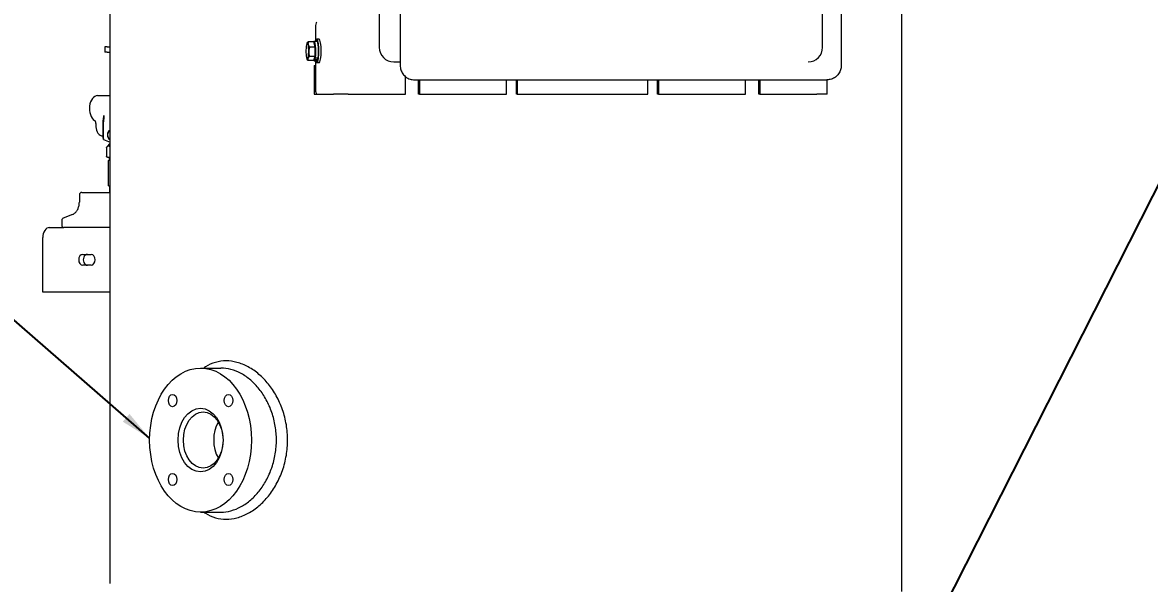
# Model space of a CAD drawing. Header units: inches. Extents: x 14 to 368, y 5 to 236.
# Drawn here: x 58.19 to 97.33, y 59.6 to 79.06 of the extents above; entities that cross this region are included whole.
import ezdxf

# ---------------------------------------------------------------- set-up
doc = ezdxf.new("R2010")
doc.units = ezdxf.units.IN
doc.header["$LTSCALE"] = 11
doc.header["$MEASUREMENT"] = 0
for name, color, linetype, lineweight in [('Dimension (ANSI)', 7, 'Continuous', 25), ('Symbol (ANSI)', 7, 'Continuous', 25), ('Visible (ANSI)', 7, 'Continuous', 50)]:
    doc.layers.add(name, color=color, linetype=linetype, lineweight=lineweight)
doc.styles.add('MEMCOR Medium', font='arial.ttf')
doc.styles.add('Standard D-E', font='arial.ttf')
doc.dimstyles.new('Default (ANSI)', dxfattribs={"dimscale": 11, "dimtxt": 0.15, "dimasz": 0.098425, "dimexe": 0.125, "dimexo": 0.0625, "dimgap": 0.031496, "dimtad": 0, "dimtih": 1, "dimtoh": 1, "dimdec": 4, "dimrnd": 1e-08, "dimzin": 3, "dimdsep": 46, "dimlunit": 5, "dimtxsty": 'MEMCOR Medium', "dimcen": 0.09, "dimdle": 0.393701, "dimclrd": 256, "dimclre": 256, "dimclrt": 256, "dimadec": 0, "dimazin": 1, "dimtfac": 0.8, "dimtofl": 0, "dimtmove": 0, "dimatfit": 3, "dimfxl": 1, "dimfrac": 1, "dimtolj": 1, "dimtzin": 4, "dimlwd": -1, "dimlwe": -1, "dimarcsym": 0})
doc.dimstyles.new('in [mm] D-E NeptuneBenson$7', dxfattribs={"dimscale": 11, "dimtxt": 0.15, "dimasz": 0.098425, "dimexe": 0.125, "dimexo": 0.063, "dimgap": 0.031496, "dimtad": 0, "dimtih": 1, "dimtoh": 1, "dimdec": 4, "dimrnd": 1e-08, "dimzin": 3, "dimdsep": 46, "dimlunit": 5, "dimtxsty": 'Standard D-E', "dimcen": 0.09, "dimdle": 0.393701, "dimclrd": 256, "dimclre": 256, "dimclrt": 256, "dimadec": 1, "dimazin": 1, "dimtfac": 1, "dimtofl": 0, "dimtmove": 0, "dimatfit": 3, "dimfxl": 1, "dimfrac": 1, "dimtolj": 1, "dimtzin": 4, "dimlwd": -1, "dimlwe": -1, "dimarcsym": 0})

# ---------------------------------------------------------------- blocks, each defined once
blk = doc.blocks.new('*D20')
at = {"layer": 'Defpoints', "color": 0, "transparency": 16777216}
for p in [(34.537, 114.071), (58.917, 114.071), (57.507, 37.946)]:
    blk.add_point(p, dxfattribs=at)
at = {"layer": 'Dimension (ANSI)', "transparency": 16777216}
for p, q in [((58.229, 114.071), (33.162, 114.071)), ((34.537, 112.988), (34.537, 97.564)), ((34.537, 39.028), (34.537, 91.362)), ((56.819, 37.946), (33.162, 37.946))]:
    blk.add_line(p, q, dxfattribs=at)
for points in [[(34.357, 112.988), (34.717, 112.988), (34.537, 114.071)], [(34.357, 39.028), (34.717, 39.028), (34.537, 37.946)]]:
    blk.add_solid(points, dxfattribs=at)
at = {"layer": 'Dimension (ANSI)', "transparency": 16777216, "char_height": 1.65, "attachment_point": 5, "style": 'MEMCOR Medium'}
for s, insert in [('\\A1; 76{\\H0.8x;\\S1#8;} in', (34.537, 96.16)), ('\\A1;[1933.6 mm]', (34.537, 93.059))]:
    blk.add_mtext(s, dxfattribs=dict(at, insert=insert))

msp = doc.modelspace()

# ---------------------------------------------------------------- linework, layer by layer
at = {"layer": 'Visible (ANSI)', "linetype": 'Continuous', "lineweight": 18}
for p, q in [((61.231152, 59.59551), (61.231152, 101.32051)), ((71.308477, 94.32051), (71.308477, 77.57051)), ((86.624006, 94.32051), (86.624006, 77.57051)), ((70.581546, 93.69551), (70.581546, 78.19551)), ((85.976022, 78.19551), (85.976022, 93.69551)), ((88.731663, 59.311206), (88.731663, 82.573498)), ((68.363253, 78.82051), (68.363253, 78.41051)), ((68.067918, 78.338085), (68.068892, 78.339884)), ((68.302998, 78.393438), (68.113026, 78.393438)), ((68.302998, 78.393438), (68.325907, 78.299018)), ((68.31317, 78.35151), (68.322132, 78.35151)), ((68.322132, 78.41051), (68.414704, 78.41051)), ((68.325907, 78.299018), (68.348816, 78.204598)), ((68.493489, 78.47651), (68.414704, 78.47651)), ((61.135952, 78.22041), (61.046649, 78.22041)), ((61.046649, 78.22041), (61.046649, 78.03291)), ((61.135952, 78.03291), (61.046649, 78.03291)), ((61.135952, 78.22041), (61.231152, 78.22041)), ((61.135952, 78.03291), (61.231152, 78.03291)), ((68.343327, 77.88167), (68.153355, 77.88167)), ((68.348816, 78.204598), (68.158844, 78.204598)), ((68.343327, 77.88167), (68.317673, 77.814627)), ((68.346071, 78.043134), (68.343327, 77.88167)), ((68.348816, 78.204598), (68.346071, 78.043134)), ((68.365436, 77.8394), (68.35888, 77.885639)), ((68.067918, 77.802936), (68.075208, 77.78947)), ((68.292019, 77.747583), (68.102048, 77.747583)), ((68.317673, 77.814627), (68.292019, 77.747583)), ((68.308062, 77.78951), (68.322132, 77.78951)), ((68.322132, 77.73051), (68.414704, 77.73051)), ((68.322721, 77.57051), (68.363253, 77.57051)), ((68.322721, 77.57051), (68.322721, 76.57051)), ((68.346236, 77.826189), (68.352792, 77.779949)), ((68.352792, 77.779949), (68.445364, 77.779949)), ((68.363253, 77.73051), (68.363253, 76.82051)), ((68.365436, 77.8394), (68.458008, 77.8394)), ((68.493489, 77.66451), (68.414704, 77.66451)), ((68.445364, 77.779949), (68.436935, 77.8394)), ((71.081546, 77.69551), (71.308477, 77.69551)), ((71.486983, 76.57051), (71.486983, 77.186425)), ((71.804679, 77.07051), (71.848091, 77.07051)), ((71.848091, 77.07051), (86.127804, 77.07051)), ((71.946828, 76.57051), (71.946828, 77.07051)), ((71.979387, 77.07051), (71.979387, 76.57051)), ((75.005209, 76.57051), (75.005209, 77.07051)), ((75.341953, 76.57051), (75.341953, 77.07051)), ((75.374512, 77.07051), (75.374512, 76.57051)), ((79.909551, 76.57051), (79.909551, 77.07051)), ((80.246295, 76.57051), (80.246295, 77.07051)), ((80.278854, 77.07051), (80.278854, 76.57051)), ((83.304676, 76.57051), (83.304676, 77.07051)), ((83.764521, 76.57051), (83.764521, 77.07051)), ((83.79708, 77.07051), (83.79708, 76.57051)), ((86.141377, 76.57051), (86.141377, 77.070697)), ((60.801405, 76.522213), (61.231152, 76.522213)), ((68.322721, 76.57051), (68.406665, 76.57051)), ((68.406665, 76.57051), (68.997391, 76.57051)), ((69.504215, 76.57051), (68.997391, 76.57051)), ((69.504215, 76.57051), (71.486983, 76.57051)), ((71.979387, 76.57051), (71.946828, 76.57051)), ((71.979387, 76.57051), (75.005209, 76.57051)), ((75.374512, 76.57051), (75.341953, 76.57051)), ((75.374512, 76.57051), (79.909551, 76.57051)), ((80.278854, 76.57051), (80.246295, 76.57051)), ((80.278854, 76.57051), (83.304676, 76.57051)), ((83.79708, 76.57051), (83.764521, 76.57051)), ((83.79708, 76.57051), (85.779848, 76.57051)), ((86.141377, 76.57051), (85.779848, 76.57051)), ((60.742097, 75.554063), (60.742097, 75.440161)), ((60.983056, 75.554063), (60.983056, 75.125611)), ((61.009808, 75.000275), (61.009808, 75.610519)), ((60.983056, 75.125611), (60.998435, 75.125611)), ((60.998435, 75.045169), (60.998435, 75.125611)), ((61.209733, 74.844613), (61.133757, 74.754067)), ((61.231152, 74.844613), (61.209733, 74.844613)), ((61.106975, 74.714478), (61.106975, 74.405565)), ((61.157308, 74.372788), (61.133757, 74.386385)), ((61.179439, 74.372788), (61.157308, 74.372788)), ((61.231152, 74.372788), (61.179439, 74.372788)), ((61.209733, 74.288908), (61.209733, 74.372788)), ((61.16659, 74.260813), (61.16659, 73.404807)), ((61.209733, 74.288908), (61.189546, 74.277253)), ((61.228703, 74.288908), (61.209733, 74.288908)), ((61.231152, 74.288908), (61.228703, 74.288908)), ((61.209733, 73.376713), (61.189546, 73.388368)), ((61.209733, 73.376713), (61.228703, 73.376713)), ((61.209733, 73.376713), (61.209733, 73.167013)), ((61.228703, 73.376713), (61.231152, 73.376713)), ((60.165791, 73.083133), (60.165791, 72.8311)), ((60.249671, 73.167013), (61.231152, 73.167013)), ((59.554131, 72.187072), (59.554131, 72.02939)), ((59.926957, 72.395267), (59.603727, 72.267094)), ((59.122339, 71.94551), (59.62948, 71.94551)), ((61.231152, 71.94551), (59.62948, 71.94551)), ((58.897363, 69.700377), (58.897363, 71.59551)), ((60.285819, 71.012877), (60.573085, 71.012877)), ((60.573085, 70.637877), (60.285819, 70.637877)), ((61.231152, 69.700377), (58.897363, 69.700377)), ((64.374806, 67.07051), (65.082985, 67.07051)), ((64.374806, 62.07051), (65.082985, 62.07051))]:
    msp.add_line(p, q, dxfattribs=at)
for centre, radius, start, end in [((71.081546, 78.19551), 0.5, 180, 270), ((85.476022, 78.19551), 0.5, 270, 0), ((60.249671, 73.083133), 0.08388, 90, 180)]:
    msp.add_arc(centre, radius, start, end, dxfattribs=at)
for centre, major_axis, ratio, start_param, end_param in [((68.406665, 78.82051), (0, 0.25), 0.173648178, 0, 1.570796327), ((68.08282, 78.07051), (0, -0.281), 0.173648178, 3.567612355, 4.614809907), ((68.08282, 78.07051), (0, 0.281), 0.173648178, 5.662007458, 6.709205009), ((68.08282, 78.07051), (0, 0.281), 0.173648178, 4.614809907, 5.662007458), ((68.322132, 78.07051), (0, 0.34), 0.173648178, 3.964984994, 6.609479355), ((68.322132, 78.07051), (0, 0.281), 0.173648178, 3.141592654, 6.283185307), ((68.414704, 78.07051), (0, 0.406), 0.173648178, 2.563375612, 6.861402349), ((68.414704, 78.07051), (0, 0.34), 0.173648178, 3.964984994, 6.283185307), ((68.493489, 78.07051), (0, 0.406), 0.173648178, 3.141592654, 6.283185307), ((68.08282, 78.07051), (0, -0.281), 0.173648178, 4.614809907, 5.662007458), ((68.08282, 78.07051), (0, 0.281), 0.173648178, 3.567612355, 4.614809907), ((68.08282, 78.07051), (0, -0.281), 0.173648178, 5.662007458, 6.709205009), ((68.322132, 78.07051), (0, -0.34), 0.173648178, 5.851421875, 6.829218888), ((68.414704, 78.07051), (0, -0.34), 0.173648178, 0, 0.54603358), ((68.406665, 76.82051), (0, -0.25), 0.173648178, 4.71238898, 6.283185307), ((60.801405, 76.0766), (0, 0.445612), 0.64278761, 0, 2.759956426), ((60.666613, 75.554063), (0, 0.117432), 0.64278761, 4.71238898, 5.90154908), ((60.99753, 75.554063), (0, 0.117432), 0.123256833, 0.381636227, 1.570796327), ((60.971683, 76.0766), (0, -0.445612), 0.123256833, 0.381636227, 1.001766736), ((61.061501, 75.610519), (0, -0.4194), 0.123256833, 4.143359389, 4.71238898), ((60.983056, 75.440161), (0, -0.31455), 0.766044443, 4.71238898, 6.283185307), ((61.281657, 75.15755), (0, -0.183488), 0.766044443, 3.509118237, 5.915659723), ((61.254698, 75.15755), (0, 0.141548), 0.766044443, 0.218890457, 2.922702197), ((61.060597, 75.964411), (0, 1.0485), 0.123256833, 2.639797645, 2.737700778), ((61.325464, 75.964411), (0, -1.0485), 0.766044443, 5.879293474, 6.165493533), ((59.122339, 71.59551), (0, 0.35), 0.64278761, 0, 1.570796327), ((60.285819, 70.825377), (0, -0.1875), 0.766044443, 3.141592654, 6.283185307), ((60.446516, 70.825377), (0, 0.1875), 0.766044443, 0, 3.141592654), ((60.573085, 70.825377), (0, 0.1875), 0.766044443, 3.141592654, 6.283185307), ((65.520319, 64.57051), (0, -0.975), 0.707106781, 4.011241666, 5.413536294)]:
    msp.add_ellipse(centre, major_axis=major_axis, ratio=ratio, start_param=start_param, end_param=end_param, dxfattribs=at)
for centre, major_axis in [((64.374806, 64.57051), (0, 2.5)), ((63.406056, 65.94053), (0, 0.210937)), ((65.343556, 65.94053), (0, -0.210937)), ((64.374806, 64.57051), (0, -1.105)), ((64.46673, 64.57051), (0, 0.975)), ((63.406056, 63.200491), (0, 0.210937)), ((65.343556, 63.200491), (0, -0.210937))]:
    msp.add_ellipse(centre, major_axis=major_axis, ratio=0.707106781, dxfattribs=at)
for points, weights in [([(68.068892, 78.339884), (68.082397, 78.364828), (68.113026, 78.393438)], [1.01258507587, 1.02999152095, 1]), ([(68.113026, 78.393438), (68.100586, 78.342838), (68.111219, 78.299018)], [1, 1.0379548493, 1]), ([(68.111219, 78.299018), (68.121851, 78.255197), (68.158844, 78.204598)], [1, 1.0379548493, 1]), ([(68.153355, 77.88167), (68.114891, 77.845742), (68.102985, 77.814627)], [1, 1.0379548493, 1]), ([(68.131383, 78.043134), (68.130109, 77.968198), (68.153355, 77.88167)], [1, 1.0379548493, 1]), ([(68.158844, 78.204598), (68.132657, 78.11807), (68.131383, 78.043134)], [1, 1.0379548493, 1]), ([(68.102048, 77.747583), (68.086011, 77.769518), (68.075208, 77.78947)], [1, 1.01610713639, 1.01854330069]), ([(68.102985, 77.814627), (68.091079, 77.783512), (68.102048, 77.747583)], [1, 1.0379548493, 1]), ([(61.106975, 74.714478), (61.171095, 74.826189), (61.231152, 74.746469)], [1.3976395859, 1.58560729126, 1.44675437085]), ([(61.179439, 74.372788), (61.145808, 74.372788), (61.106975, 74.405565)], [2.18222620054, 2.18222620054, 2.02554940852]), ([(61.231152, 74.390066), (61.204283, 74.372788), (61.179439, 74.372788)], [2.09672972184, 2.18222620054, 2.18222620054]), ([(61.16659, 74.260813), (61.199876, 74.288908), (61.228703, 74.288908)], [3.34375465086, 3.60239497321, 3.60239497321]), ([(61.228703, 74.288908), (61.229928, 74.288908), (61.231152, 74.288861)], [3.60239497321, 3.60239497321, 3.60192817382]), ([(61.228703, 73.376713), (61.199876, 73.376713), (61.16659, 73.404807)], [3.60239497321, 3.60239497321, 3.34375465086]), ([(61.231152, 73.37676), (61.229928, 73.376713), (61.228703, 73.376713)], [3.60192817382, 3.60239497321, 3.60239497321])]:
    msp.add_rational_spline(points, weights, degree=2, dxfattribs=at)
for points, knots in [([(71.308477, 77.57051), (71.308477, 77.518548), (71.316573, 77.466591), (71.348267, 77.36754), (71.371867, 77.320459), (71.432496, 77.235722), (71.469524, 77.198082), (71.55357, 77.136077), (71.600578, 77.111729), (71.69996, 77.07894), (71.752313, 77.07051), (71.804679, 77.07051)], [3.141592654, 3.141592654, 3.141592654, 3.141592654, 3.455751919, 3.455751919, 3.769911184, 3.769911184, 4.08407045, 4.08407045, 4.398229715, 4.398229715, 4.71238898, 4.71238898, 4.71238898, 4.71238898]), ([(86.624006, 77.57051), (86.624006, 77.518548), (86.61591, 77.466591), (86.584216, 77.36754), (86.560616, 77.320459), (86.499986, 77.235722), (86.462959, 77.198082), (86.378913, 77.136077), (86.331905, 77.111729), (86.232523, 77.07894), (86.18017, 77.07051), (86.127804, 77.07051)], [6.283185307, 6.283185307, 6.283185307, 6.283185307, 6.597344573, 6.597344573, 6.911503838, 6.911503838, 7.225663103, 7.225663103, 7.539822369, 7.539822369, 7.853981634, 7.853981634, 7.853981634, 7.853981634]), ([(59.926957, 72.395267), (59.952264, 72.405302), (59.977206, 72.419815), (60.024666, 72.457807), (60.047157, 72.481296), (60.087562, 72.53618), (60.10546, 72.567565), (60.134865, 72.636131), (60.146365, 72.673299), (60.161829, 72.750684), (60.165791, 72.790889), (60.165791, 72.8311)], [3.436501174, 3.436501174, 3.436501174, 3.436501174, 3.691678735, 3.691678735, 3.946856297, 3.946856297, 4.202033858, 4.202033858, 4.457211419, 4.457211419, 4.71238898, 4.71238898, 4.71238898, 4.71238898]), ([(59.603727, 72.267094), (59.596614, 72.264273), (59.590425, 72.260478), (59.578946, 72.251298), (59.574073, 72.245769), (59.566275, 72.234627), (59.563349, 72.228987), (59.558809, 72.217806), (59.557199, 72.212255), (59.554968, 72.201209), (59.554352, 72.195713), (59.554147, 72.189171), (59.554131, 72.188121), (59.554131, 72.187072)], [0.239216325, 0.239216325, 0.239216325, 0.239216325, 0.457102131, 0.457102131, 0.720951283, 0.720951283, 0.987267284, 0.987267284, 1.253583284, 1.253583284, 1.519899284, 1.519899284, 1.570796327, 1.570796327, 1.570796327, 1.570796327]), ([(59.554131, 72.02939), (59.554131, 72.022851), (59.554778, 72.016311), (59.557521, 72.003178), (59.55961, 71.996578), (59.565787, 71.983352), (59.569875, 71.976695), (59.58112, 71.963985), (59.588337, 71.95789), (59.604385, 71.949706), (59.612432, 71.947084), (59.623743, 71.945688), (59.626611, 71.94551), (59.62948, 71.94551)], [6.283185307, 6.283185307, 6.283185307, 6.283185307, 6.597344573, 6.597344573, 6.911503838, 6.911503838, 7.225663103, 7.225663103, 7.537236907, 7.537236907, 7.774795438, 7.774795438, 7.853981634, 7.853981634, 7.853981634, 7.853981634]), ([(64.485311, 62.070524), (64.504166, 62.05724), (64.523244, 62.044461), (64.652986, 61.962019), (64.77053, 61.908866), (65.012115, 61.839092), (65.136164, 61.822488), (65.380853, 61.822488), (65.509642, 61.839092), (65.770592, 61.908866), (65.902751, 61.962019), (66.160408, 62.102388), (66.286103, 62.189716), (66.52178, 62.391334), (66.631735, 62.505639), (66.828461, 62.749098), (66.922034, 62.886647), (67.088568, 63.186301), (67.161516, 63.348402), (67.279411, 63.686786), (67.324435, 63.863347), (67.383641, 64.218692), (67.397804, 64.397479), (67.397804, 64.743541), (67.383641, 64.922328), (67.324435, 65.277673), (67.279411, 65.454235), (67.161516, 65.792618), (67.088568, 65.954719), (66.922034, 66.254374), (66.828461, 66.391923), (66.631735, 66.635382), (66.52178, 66.749686), (66.286103, 66.951305), (66.160408, 67.038632), (65.902751, 67.179001), (65.770592, 67.232155), (65.509642, 67.301929), (65.380853, 67.318533), (65.136164, 67.318533), (65.012115, 67.301929), (64.77053, 67.232155), (64.652986, 67.179001), (64.523244, 67.09656), (64.504166, 67.08378), (64.485311, 67.070497)], [7.680576481, 7.680576481, 7.680576481, 7.680576481, 7.910824553, 7.910824553, 9.229246206, 9.229246206, 10.547667858, 10.547667858, 11.866089511, 11.866089511, 13.184511163, 13.184511163, 14.502932816, 14.502932816, 15.821354468, 15.821354468, 17.13984978, 17.13984978, 18.458345092, 18.458345092, 19.776840404, 19.776840404, 21.095335716, 21.095335716, 22.413831028, 22.413831028, 23.73232634, 23.73232634, 25.050821652, 25.050821652, 26.369316964, 26.369316964, 27.687738617, 27.687738617, 29.006160269, 29.006160269, 30.324581922, 30.324581922, 31.643003574, 31.643003574, 32.961425227, 32.961425227, 34.279846879, 34.279846879, 34.510094951, 34.510094951, 34.510094951, 34.510094951]), ([(65.082985, 62.07051), (65.194223, 62.07051), (65.311108, 62.085598), (65.547507, 62.149032), (65.667017, 62.197363), (65.899647, 62.325036), (66.012943, 62.404479), (66.225089, 62.587932), (66.323917, 62.691954), (66.500545, 62.913537), (66.584441, 63.038723), (66.733597, 63.311422), (66.798846, 63.458929), (66.904223, 63.7668), (66.944419, 63.927416), (66.997258, 64.25061), (67.009885, 64.413191), (67.009885, 64.727829), (66.997258, 64.890411), (66.944419, 65.213605), (66.904223, 65.37422), (66.798846, 65.682091), (66.733597, 65.829598), (66.584441, 66.102297), (66.500545, 66.227484), (66.323917, 66.449067), (66.225089, 66.553088), (66.012943, 66.736542), (65.899647, 66.815985), (65.667017, 66.943658), (65.547507, 66.991989), (65.311108, 67.055422), (65.194223, 67.07051), (65.082985, 67.07051)], [-28.7699712, -28.7699712, -28.7699712, -28.7699712, -27.571243589, -27.571243589, -26.372515978, -26.372515978, -25.173788367, -25.173788367, -23.975060756, -23.975060756, -22.776290767, -22.776290767, -21.577520778, -21.577520778, -20.378750789, -20.378750789, -19.1799808, -19.1799808, -17.981210811, -17.981210811, -16.782440822, -16.782440822, -15.583670834, -15.583670834, -14.384900845, -14.384900845, -13.186173234, -13.186173234, -11.987445622, -11.987445622, -10.788718011, -10.788718011, -9.5899904, -9.5899904, -9.5899904, -9.5899904])]:
    msp.add_open_spline(points, degree=3, knots=knots, dxfattribs=at)

# ---------------------------------------------------------------- dimensions: what is measured, and where the dimension line sits
at = {"layer": 'Dimension (ANSI)'}
dim = msp.add_linear_dim(base=(34.536966, 114.07051), p1=(57.506769, 37.94551), p2=(58.91674, 114.07051), angle=90, text=' <> in\\X[1933.6 mm]', dimstyle='Default (ANSI)', override={"dimgap": 0.031496, "dimdec": 4, "dimpost": '', "dimtol": 0, "dimlim": 0, "dimtp": 0, "dimtm": 0, "dimtdec": 2, "dimatfit": 1}, dxfattribs=at)
dim.commit()
dim.dimension.update_dxf_attribs({"geometry": '*D20', "text_midpoint": (34.536966, 94.462635), "dimtype": 160})

# ---------------------------------------------------------------- leaders
at = {"layer": 'Symbol (ANSI)', "annotation_type": 0, "has_hookline": 1}
for points, hookline_direction, text_width in [([(89.230908, 56.870446), (100.131442, 78.330716), (101.214119, 78.330716)], 0, 15.191031), ([(62.607566, 64.631567), (54.2134, 71.934154), (53.130723, 71.934154)], 1, 17.027866)]:
    msp.add_leader(points, dimstyle='in [mm] D-E NeptuneBenson$7', override={"dimtad": 0}, dxfattribs=dict(at, hookline_direction=hookline_direction, text_width=text_width))

doc.saveas('drawing.dxf')
